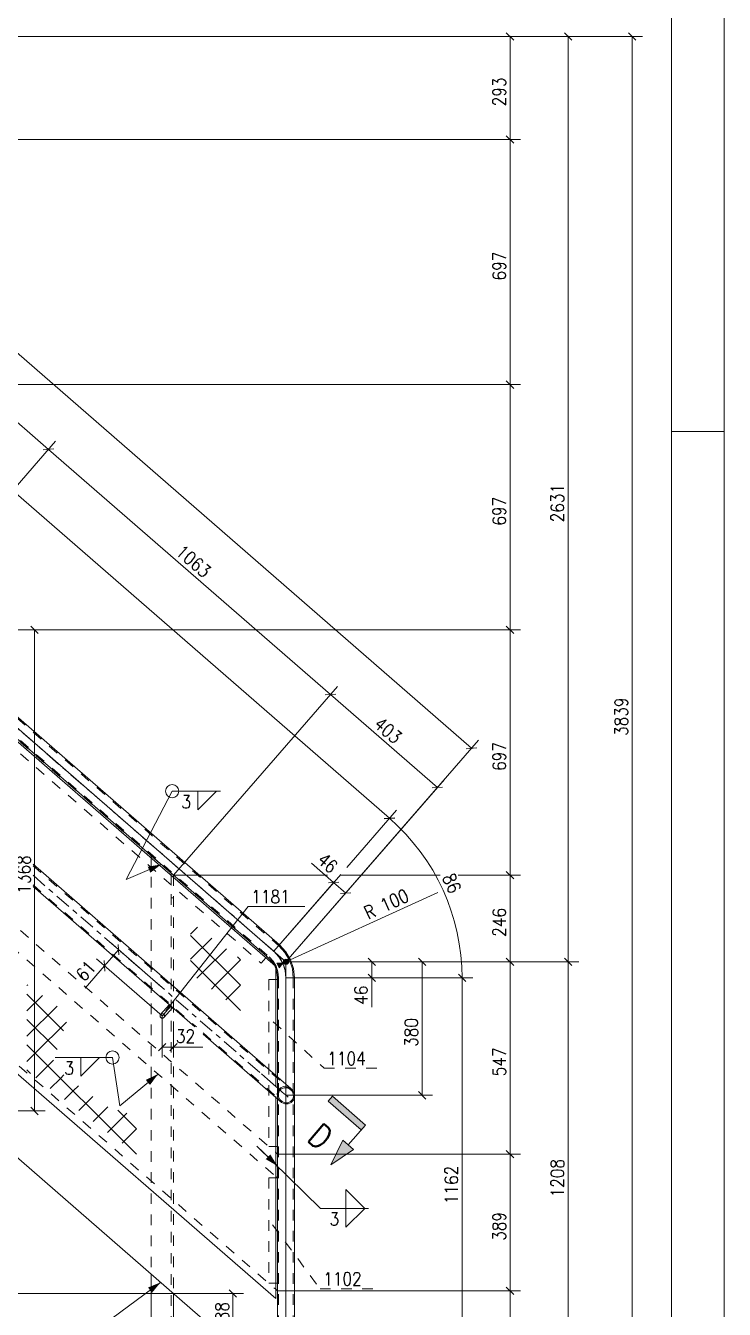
# Model space of a CAD drawing. Header units: millimetres. Extents: x 5 to 846, y 5 to 599.
# Drawn here: x 713.5 to 846, y 135.6 to 378.9 of the extents above; entities that cross this region are included whole.
import ezdxf

# ---------------------------------------------------------------- set-up
doc = ezdxf.new("R2010")
doc.units = ezdxf.units.MM
for name, pattern in [('XKITLINE00', [0]), ('XKITLINE02', [4, 2, -2]), ('XKITLINE03', [6, 3, -1, 1, -1])]:
    doc.linetypes.add(name, pattern=pattern)
for name, color, linetype, lineweight in [('Corte', 7, 'Continuous', 0), ('Cota', 4, 'Continuous', 0), ('Marca da peça', 2, 'Continuous', 0), ('Objeto gráfico', 3, 'Continuous', 0), ('Outro tipo de objeto', 7, 'Continuous', 0), ('Peça', 2, 'Continuous', 0), ('Solda', 1, 'Continuous', 0)]:
    doc.layers.add(name, color=color, linetype=linetype, lineweight=lineweight)
doc.styles.add('ROMANS', font='ROMANS__.TTF')
doc.styles.add('SIMPLEX', font='SIMPLEX_.TTF')

# ---------------------------------------------------------------- blocks, each defined once
blk = doc.blocks.new('*A80')
at = {"layer": 'Peça', "color": 4, "linetype": 'XKITLINE00', "lineweight": 0}
for p, q in [((563.1, 363.99), (563.85, 365.39)), ((563.85, 365.39), (565.02, 366.49)), ((565.02, 366.49), (566.48, 367.15)), ((566.48, 367.15), (568.07, 367.31)), ((568.07, 367.31), (569.63, 366.96)), ((569.63, 366.96), (703.55, 250.51)), ((563.1, 363.99), (563.1, 352.02)), ((563.1, 347.8), (563.09, 309.68)), ((563.09, 309.68), (760.94, 137.64)), ((706.5, 247.94), (760.88, 200.65)), ((760.94, 179.97), (760.94, 200.52)), ((760.94, 175.76), (760.94, 137.64))]:
    blk.add_line(p, q, dxfattribs=at)
at = {"layer": 'Peça', "color": 7, "linetype": 'XKITLINE02', "lineweight": 0}
for p, q in [((563.1, 352.02), (563.1, 347.8)), ((760.88, 200.65), (760.94, 200.6)), ((760.94, 200.6), (760.94, 179.97)), ((760.94, 179.97), (760.94, 175.76))]:
    blk.add_line(p, q, dxfattribs=at)
blk = doc.blocks.new('*A81')
at = {"layer": 'Peça', "color": 7, "linetype": 'XKITLINE02', "lineweight": 0}
for p, q in [((571.17, 365.62), (570.29, 364.61)), ((570.29, 364.61), (703, 249.22)), ((706.5, 246.17), (758.19, 201.23)), ((759.07, 202.23), (758.19, 201.23))]:
    blk.add_line(p, q, dxfattribs=at)
at = {"layer": 'Peça', "color": 4, "linetype": 'XKITLINE00', "lineweight": 0}
for p, q in [((571.39, 365.87), (571.17, 365.62)), ((571.39, 365.87), (704.05, 250.51)), ((706.5, 248.38), (759.28, 202.48)), ((759.28, 202.48), (759.07, 202.23))]:
    blk.add_line(p, q, dxfattribs=at)
blk = doc.blocks.new('*A82')
at = {"layer": 'Peça'}
blk.add_hatch(color=7, dxfattribs=at).paths.add_polyline_path([(762.86, 200.99), (762.84, 200.99), (762.81, 200.99), (762.79, 200.99), (762.76, 201), (762.74, 201.01), (762.72, 201.01), (762.69, 201.02), (762.67, 201.03), (762.65, 201.04), (762.63, 201.06), (762.61, 201.07), (762.59, 201.08), (762.57, 201.1), (762.55, 201.11), (762.53, 201.13), (762.52, 201.15), (762.5, 201.17), (762.48, 201.19), (762.47, 201.21), (762.46, 201.23), (762.44, 201.25), (762.43, 201.27), (762.42, 201.29), (762.41, 201.32), (762.41, 201.34), (762.4, 201.36), (762.4, 201.39), (762.39, 201.41), (762.39, 201.44), (762.39, 201.46), (762.39, 201.48), (762.39, 201.51), (762.39, 201.53), (762.39, 201.56), (762.4, 201.58), (762.4, 201.61), (762.41, 201.63), (762.41, 201.65), (762.42, 201.68), (762.43, 201.7), (762.44, 201.72), (762.46, 201.74), (762.47, 201.76), (762.48, 201.78), (762.5, 201.8), (762.52, 201.82), (762.53, 201.84), (762.55, 201.86), (762.57, 201.87), (762.59, 201.89), (762.61, 201.9), (762.63, 201.91), (762.65, 201.93), (762.67, 201.94), (762.69, 201.95), (762.72, 201.96), (762.74, 201.96), (762.76, 201.97), (762.79, 201.98), (762.81, 201.98), (762.84, 201.98), (762.86, 201.98), (762.89, 201.98), (762.91, 201.98), (762.93, 201.98), (762.96, 201.98), (762.98, 201.98), (763.01, 201.97), (763.03, 201.96), (763.05, 201.96), (763.08, 201.95), (763.1, 201.94), (763.12, 201.93), (763.14, 201.91), (763.16, 201.9), (763.18, 201.89), (763.2, 201.87), (763.22, 201.86), (763.24, 201.84), (763.26, 201.82), (763.27, 201.8), (763.29, 201.78), (763.3, 201.76), (763.31, 201.74), (763.33, 201.72), (763.34, 201.7), (763.35, 201.68), (763.36, 201.65), (763.36, 201.63), (763.37, 201.61), (763.38, 201.58), (763.38, 201.56), (763.38, 201.53), (763.39, 201.51), (763.39, 201.48), (763.39, 201.46), (763.38, 201.44), (763.38, 201.41), (763.38, 201.39), (763.37, 201.36), (763.36, 201.34), (763.36, 201.32), (763.35, 201.29), (763.34, 201.27), (763.33, 201.25), (763.31, 201.23), (763.3, 201.21), (763.29, 201.19), (763.27, 201.17), (763.26, 201.15), (763.24, 201.13), (763.22, 201.11), (763.2, 201.1), (763.18, 201.08), (763.16, 201.07), (763.14, 201.06), (763.12, 201.04), (763.1, 201.03), (763.08, 201.02), (763.05, 201.01), (763.03, 201.01), (763.01, 201), (762.98, 200.99), (762.96, 200.99), (762.93, 200.99), (762.91, 200.99), (762.89, 200.98)], flags=17)
blk.add_hatch(color=7, dxfattribs=at).paths.add_polyline_path([(762.86, 200.99), (762.84, 200.99), (762.81, 200.99), (762.79, 200.99), (762.76, 201), (762.74, 201.01), (762.72, 201.01), (762.69, 201.02), (762.67, 201.03), (762.65, 201.04), (762.63, 201.06), (762.61, 201.07), (762.59, 201.08), (762.57, 201.1), (762.55, 201.11), (762.53, 201.13), (762.52, 201.15), (762.5, 201.17), (762.48, 201.19), (762.47, 201.21), (762.46, 201.23), (762.44, 201.25), (762.43, 201.27), (762.42, 201.29), (762.41, 201.32), (762.41, 201.34), (762.4, 201.36), (762.4, 201.39), (762.39, 201.41), (762.39, 201.44), (762.39, 201.46), (762.39, 201.48), (762.39, 201.51), (762.39, 201.53), (762.39, 201.56), (762.4, 201.58), (762.4, 201.61), (762.41, 201.63), (762.41, 201.65), (762.42, 201.68), (762.43, 201.7), (762.44, 201.72), (762.46, 201.74), (762.47, 201.76), (762.48, 201.78), (762.5, 201.8), (762.52, 201.82), (762.53, 201.84), (762.55, 201.86), (762.57, 201.87), (762.59, 201.89), (762.61, 201.9), (762.63, 201.91), (762.65, 201.93), (762.67, 201.94), (762.69, 201.95), (762.72, 201.96), (762.74, 201.96), (762.76, 201.97), (762.79, 201.98), (762.81, 201.98), (762.84, 201.98), (762.86, 201.98), (762.89, 201.98), (762.91, 201.98), (762.93, 201.98), (762.96, 201.98), (762.98, 201.98), (763.01, 201.97), (763.03, 201.96), (763.05, 201.96), (763.08, 201.95), (763.1, 201.94), (763.12, 201.93), (763.14, 201.91), (763.16, 201.9), (763.18, 201.89), (763.2, 201.87), (763.22, 201.86), (763.24, 201.84), (763.26, 201.82), (763.27, 201.8), (763.29, 201.78), (763.3, 201.76), (763.31, 201.74), (763.33, 201.72), (763.34, 201.7), (763.35, 201.68), (763.36, 201.65), (763.36, 201.63), (763.37, 201.61), (763.38, 201.58), (763.38, 201.56), (763.38, 201.53), (763.39, 201.51), (763.39, 201.48), (763.39, 201.46), (763.38, 201.44), (763.38, 201.41), (763.38, 201.39), (763.37, 201.36), (763.36, 201.34), (763.36, 201.32), (763.35, 201.29), (763.34, 201.27), (763.33, 201.25), (763.31, 201.23), (763.3, 201.21), (763.29, 201.19), (763.27, 201.17), (763.26, 201.15), (763.24, 201.13), (763.22, 201.11), (763.2, 201.1), (763.18, 201.08), (763.16, 201.07), (763.14, 201.06), (763.12, 201.04), (763.1, 201.03), (763.08, 201.02), (763.05, 201.01), (763.03, 201.01), (763.01, 201), (762.98, 200.99), (762.96, 200.99), (762.93, 200.99), (762.91, 200.99), (762.89, 200.98)], flags=17)
at = {"layer": 'Peça', "color": 7, "linetype": 'XKITLINE00', "lineweight": 0}
for p, q in [((762.89, 201.48), (561.15, 376.91)), ((762.89, 120.96), (762.89, 201.48))]:
    blk.add_line(p, q, dxfattribs=at)
at = {"layer": 'Peça', "color": 7, "linetype": 'XKITLINE02', "lineweight": 0}
for p, q in [((573.11, 368.36), (761.51, 204.53)), ((706.5, 248.67), (759.68, 202.43)), ((706.5, 248.38), (759.28, 202.48)), ((762.68, 203.27), (761.51, 204.53)), ((760.44, 201.6), (759.68, 202.43)), ((763.55, 201.79), (762.68, 203.27)), ((761.02, 200.63), (760.44, 201.6)), ((760.62, 200.88), (760.82, 200.54)), ((760.82, 200.54), (760.94, 200.18)), ((761.37, 199.57), (761.02, 200.63)), ((761.49, 198.45), (761.37, 199.57)), ((764.1, 200.16), (763.55, 201.79)), ((764.28, 198.45), (764.1, 200.16)), ((761.28, 198.11), (761.28, 166.47)), ((761.49, 198.45), (761.49, 120.96)), ((764.28, 198.45), (764.28, 120.96)), ((764.5, 176.5), (764.5, 175.75)), ((761.28, 165.02), (761.28, 140.56)), ((761.28, 121.45), (761.28, 139.11))]:
    blk.add_line(p, q, dxfattribs=at)
at = {"layer": 'Peça', "color": 4, "linetype": 'XKITLINE00', "lineweight": 0}
for p, q in [((573.25, 368.52), (761.65, 204.69)), ((762.85, 203.4), (761.65, 204.69)), ((759.28, 202.48), (759.54, 202.26)), ((760.27, 201.47), (759.54, 202.26)), ((763.75, 201.88), (762.85, 203.4)), ((760.27, 201.47), (760.62, 200.88)), ((760.94, 200.18), (761.16, 199.52)), ((764.31, 200.2), (763.75, 201.88)), ((764.5, 198.45), (764.31, 200.2)), ((761.28, 198.45), (761.16, 199.52)), ((761.28, 198.45), (761.28, 198.11)), ((764.5, 198.45), (764.5, 176.5)), ((764.5, 175.75), (764.5, 120.96)), ((761.28, 166.47), (761.28, 165.02)), ((761.28, 140.56), (761.28, 139.11))]:
    blk.add_line(p, q, dxfattribs=at)
at = {"layer": 'Peça', "color": 7, "linetype": 'XKITLINE03', "lineweight": 0}
for p, q in [((760.59, 203.48), (572.19, 367.31)), ((761.56, 202.44), (760.59, 203.48)), ((762.29, 201.21), (761.56, 202.44)), ((762.73, 199.86), (762.29, 201.21)), ((762.89, 198.45), (762.73, 199.86)), ((762.89, 120.96), (762.89, 198.45))]:
    blk.add_line(p, q, dxfattribs=at)
at = {"layer": 'Peça', "color": 7, "linetype": 'XKITLINE00', "lineweight": 0}
blk.add_circle((762.89, 201.48), 0.5, dxfattribs=at)
blk.add_circle((762.89, 201.48), 0.5, dxfattribs=at)
blk = doc.blocks.new('*A83')
at = {"layer": 'Peça', "color": 4, "linetype": 'XKITLINE00', "lineweight": 0}
for p, q in [((562.76, 294.06), (562.76, 311.73)), ((562.76, 311.73), (563.09, 311.44)), ((761.28, 121.45), (562.76, 294.06)), ((761.28, 139.11), (760.94, 139.4)), ((761.28, 121.45), (761.28, 139.11))]:
    blk.add_line(p, q, dxfattribs=at)
at = {"layer": 'Peça', "color": 7, "linetype": 'XKITLINE02', "lineweight": 0}
for p, q in [((563.09, 311.44), (655.33, 231.24)), ((657.97, 228.94), (760.94, 139.4))]:
    blk.add_line(p, q, dxfattribs=at)
blk = doc.blocks.new('*A84')
at = {"layer": 'Peça', "color": 4, "linetype": 'XKITLINE00', "lineweight": 0}
for p, q in [((562.76, 337.64), (563.1, 337.35)), ((562.76, 337.64), (562.76, 333.13)), ((562.76, 333.13), (563.1, 332.84)), ((760.94, 165.31), (761.28, 165.02)), ((761.28, 165.02), (761.28, 160.51)), ((760.94, 160.8), (761.28, 160.51))]:
    blk.add_line(p, q, dxfattribs=at)
at = {"layer": 'Peça', "color": 7, "linetype": 'XKITLINE02', "lineweight": 0}
for p, q in [((563.1, 337.35), (584.64, 318.61)), ((563.1, 332.84), (581.12, 317.17)), ((586.76, 316.77), (634.59, 275.18)), ((583.48, 315.11), (703, 211.19)), ((636.24, 273.75), (703, 215.69)), ((706.5, 212.65), (760.94, 165.31)), ((704.7, 209.71), (760.94, 160.8))]:
    blk.add_line(p, q, dxfattribs=at)
blk = doc.blocks.new('*A88')
at = {"layer": 'Peça', "color": 7, "linetype": 'XKITLINE02', "lineweight": 0}
for p, q in [((560.02, 352.91), (559.7, 352.52)), ((560.02, 352.91), (560.57, 353.21)), ((560.65, 353), (560.16, 352.74)), ((560.57, 353.21), (561.21, 353.27)), ((561.2, 353.05), (560.65, 353)), ((561.74, 352.88), (561.2, 353.05)), ((561.21, 353.27), (561.84, 353.07)), ((562.19, 352.52), (561.74, 352.88)), ((561.84, 353.07), (562.36, 352.66)), ((559.82, 352.32), (559.68, 351.79)), ((559.68, 351.79), (559.76, 351.23)), ((559.7, 350.91), (559.88, 350.6)), ((559.76, 351.23), (560.04, 350.74)), ((560.16, 352.74), (559.82, 352.32)), ((559.88, 350.6), (559.99, 350.5)), ((560.39, 350.19), (559.88, 350.6)), ((560.04, 350.74), (693.43, 234.74)), ((560.04, 350.74), (560.49, 350.38)), ((561.61, 350.24), (562.11, 350.48)), ((562.11, 350.48), (562.44, 350.91)), ((562.19, 352.52), (663.43, 264.49)), ((562.47, 352.03), (562.19, 352.52)), ((562.66, 350.79), (562.28, 350.29)), ((562.36, 352.66), (562.43, 352.6)), ((562.36, 352.66), (562.68, 352.09)), ((562.44, 350.91), (562.56, 351.46)), ((562.52, 351.7), (562.47, 352.03)), ((562.55, 351.52), (562.52, 351.7)), ((562.56, 351.46), (562.55, 351.52)), ((562.8, 351.42), (562.66, 350.79)), ((562.68, 352.09), (562.71, 351.92)), ((562.71, 351.92), (562.8, 351.42)), ((561.02, 349.99), (560.39, 350.19)), ((560.49, 350.38), (561.03, 350.21)), ((561.7, 350.01), (561.02, 349.99)), ((561.03, 350.21), (561.24, 350.23)), ((561.24, 350.23), (561.61, 350.24)), ((562.28, 350.29), (561.7, 350.01)), ((666.07, 262.19), (703.97, 229.23)), ((693.7, 234.51), (703, 226.42)), ((706.5, 227.03), (711.43, 222.75)), ((706.26, 223.59), (711.43, 219.1)), ((714.93, 219.7), (763.62, 177.36)), ((714.93, 216.05), (745.9, 189.12)), ((747.16, 188.02), (762.16, 174.98)), ((761.84, 177.59), (762.45, 177.81)), ((762.45, 177.81), (762.96, 177.79)), ((762.96, 177.79), (763.13, 177.79)), ((763.13, 177.79), (763.74, 177.54)), ((763.4, 177.83), (763.74, 177.54)), ((761.21, 176.52), (761.41, 177.13)), ((761.28, 175.85), (761.21, 176.52)), ((761.56, 175.25), (761.28, 175.85)), ((761.41, 177.13), (761.84, 177.59)), ((761.62, 176.99), (761.45, 176.46)), ((761.45, 176.46), (761.49, 176.1)), ((761.49, 176.1), (761.5, 175.89)), ((761.5, 175.89), (761.74, 175.38)), ((762.04, 174.8), (761.56, 175.25)), ((761.99, 177.39), (761.62, 176.99)), ((761.74, 175.38), (762.16, 174.98)), ((762.52, 177.58), (761.99, 177.39)), ((762.77, 177.57), (762.52, 177.58)), ((763.1, 177.57), (762.77, 177.57)), ((763.62, 177.36), (763.1, 177.57)), ((764.04, 176.96), (763.62, 177.36)), ((763.74, 177.54), (764.22, 177.09)), ((763.75, 174.99), (764.12, 175.38)), ((764.32, 175.26), (763.88, 174.8)), ((764.28, 176.45), (764.04, 176.96)), ((764.12, 175.38), (764.31, 175.9)), ((764.22, 177.09), (764.34, 176.83)), ((764.31, 175.9), (764.28, 176.45)), ((764.34, 175.32), (764.32, 175.26)), ((761.89, 174.94), (761.9, 174.92)), ((761.9, 174.92), (762.04, 174.8)), ((762.65, 174.55), (762.04, 174.8)), ((762.16, 174.98), (762.69, 174.77)), ((763.3, 174.56), (762.65, 174.55)), ((762.69, 174.77), (763.24, 174.77)), ((763.24, 174.77), (763.75, 174.99)), ((763.88, 174.8), (763.3, 174.56))]:
    blk.add_line(p, q, dxfattribs=at)
at = {"layer": 'Peça', "color": 4, "linetype": 'XKITLINE00', "lineweight": 0}
for p, q in [((559.46, 351.81), (559.62, 352.42)), ((559.55, 351.17), (559.46, 351.81)), ((559.55, 351.17), (559.7, 350.91)), ((559.7, 352.52), (559.62, 352.42)), ((559.99, 350.5), (693.11, 234.74)), ((562.43, 352.6), (562.44, 352.59)), ((562.44, 352.59), (663.57, 264.65)), ((666.21, 262.35), (704.3, 229.23)), ((693.7, 234.23), (703, 226.14)), ((706.5, 227.31), (711.43, 223.03)), ((705.93, 223.59), (711.43, 218.81)), ((714.93, 219.99), (763.4, 177.83)), ((714.93, 215.77), (745.58, 189.12)), ((747.16, 187.74), (761.89, 174.94)), ((764.34, 176.83), (764.5, 176.5)), ((764.53, 175.85), (764.34, 175.32)), ((764.5, 176.5), (764.53, 175.85))]:
    blk.add_line(p, q, dxfattribs=at)
at = {"layer": 'Peça', "color": 7, "linetype": 'XKITLINE03', "lineweight": 0}
for p, q in [((560.73, 351.97), (560.73, 351.97)), ((560.73, 351.97), (560.85, 351.86)), ((560.85, 351.86), (561.23, 351.53)), ((561.23, 351.53), (561.83, 351.01)), ((561.83, 351.01), (562.62, 350.32)), ((562.62, 350.32), (563.58, 349.49)), ((563.58, 349.49), (564.64, 348.56)), ((564.64, 348.56), (565.76, 347.59)), ((565.76, 347.59), (703, 228.25)), ((706.5, 225.21), (711.43, 220.92)), ((714.93, 217.88), (758.25, 180.21)), ((758.25, 180.21), (759.37, 179.23)), ((759.37, 179.23), (760.43, 178.31)), ((760.43, 178.31), (761.38, 177.48)), ((761.38, 177.48), (762.18, 176.79)), ((762.18, 176.79), (762.78, 176.27)), ((762.78, 176.27), (763.15, 175.94)), ((763.15, 175.94), (763.28, 175.83)), ((763.28, 175.83), (763.28, 175.83))]:
    blk.add_line(p, q, dxfattribs=at)
blk = doc.blocks.new('*A89')
at = {"layer": 'Peça', "color": 4, "linetype": 'XKITLINE00', "lineweight": 0}
for p, q in [((740.72, 193.33), (739.12, 191.49)), ((741.36, 192.78), (739.75, 190.94)), ((741.36, 192.78), (740.72, 193.33)), ((739.01, 191.18), (739.12, 191.49)), ((739.16, 190.89), (739.01, 191.18)), ((739.46, 190.79), (739.16, 190.89)), ((739.75, 190.94), (739.46, 190.79))]:
    blk.add_line(p, q, dxfattribs=at)
at = {"layer": 'Peça', "color": 7, "linetype": 'XKITLINE03', "lineweight": 0}
for p, q in [((740.11, 191.99), (740.53, 192.47)), ((740.53, 192.47), (741.04, 193.06)), ((739.44, 191.21), (739.52, 191.31)), ((739.44, 191.21), (739.44, 191.21)), ((739.52, 191.31), (739.76, 191.58)), ((739.76, 191.58), (740.11, 191.99))]:
    blk.add_line(p, q, dxfattribs=at)
at = {"layer": 'Peça', "color": 7, "linetype": 'XKITLINE02', "lineweight": 0}
for start, end in [(48.9909, 228.9909), (228.9909, 48.9909)]:
    blk.add_arc((739.44, 191.21), 0.423, start, end, dxfattribs=at)
blk = doc.blocks.new('*A92')
at = {"layer": 'Peça', "color": 7, "linetype": 'XKITLINE02', "lineweight": 0}
for p, q in [((737.32, 221.58), (741.55, 217.9)), ((737.32, 221.58), (737.32, 142.28)), ((741.13, 218.27), (741.13, 126.71)), ((741.55, 217.9), (741.55, 189.12)), ((741.13, 213.6), (741.55, 213.6)), ((741.55, 185.62), (741.55, 138.6))]:
    blk.add_line(p, q, dxfattribs=at)
at = {"layer": 'Peça', "color": 4, "linetype": 'XKITLINE00', "lineweight": 0}
for p, q in [((737.32, 142.28), (737.32, 126.71)), ((741.55, 126.71), (741.55, 138.6)), ((737.32, 126.71), (741.55, 126.71))]:
    blk.add_line(p, q, dxfattribs=at)
blk = doc.blocks.new('*A93')
at = {"layer": 'Peça', "color": 7, "linetype": 'XKITLINE02', "lineweight": 0}
for p, q in [((759.61, 160.51), (759.61, 140.56)), ((760.94, 160.51), (759.61, 160.51)), ((760.94, 140.56), (759.61, 140.56))]:
    blk.add_line(p, q, dxfattribs=at)
at = {"layer": 'Peça', "color": 4, "linetype": 'XKITLINE00', "lineweight": 0}
for p, q in [((761.28, 160.51), (760.94, 160.51)), ((761.28, 140.56), (761.28, 160.51)), ((760.94, 140.56), (761.28, 140.56))]:
    blk.add_line(p, q, dxfattribs=at)
blk = doc.blocks.new('*A96')
at = {"layer": 'Peça', "color": 7, "linetype": 'XKITLINE02', "lineweight": 0}
for p, q in [((759.61, 198.11), (759.61, 166.47)), ((760.94, 198.11), (759.61, 198.11)), ((761.28, 179.68), (761.28, 175.47)), ((760.94, 166.47), (759.61, 166.47))]:
    blk.add_line(p, q, dxfattribs=at)
at = {"layer": 'Peça', "color": 4, "linetype": 'XKITLINE00', "lineweight": 0}
for p, q in [((761.28, 198.11), (760.94, 198.11)), ((761.28, 198.11), (761.28, 179.68)), ((761.28, 166.47), (761.28, 175.47)), ((760.94, 166.47), (761.28, 166.47))]:
    blk.add_line(p, q, dxfattribs=at)
blk = doc.blocks.new('*A134')
at = {"layer": 'Objeto gráfico', "color": 2, "linetype": 'XKITLINE00', "lineweight": 0}
for p, q in [((713.78, 196.96), (713.92, 197.1)), ((715.74, 193.37), (713.78, 195.34)), ((713.78, 192.17), (716.71, 195.1)), ((713.78, 187.38), (719.49, 193.09)), ((720.69, 188.42), (715.74, 193.37)), ((719.48, 184.85), (713.78, 190.55)), ((715.36, 184.17), (721.25, 190.06)), ((734.52, 165.02), (713.78, 185.76)), ((713.78, 182.59), (715.36, 184.17)), ((717.76, 181.78), (718.79, 182.81)), ((714.47, 180.28), (713.78, 180.97)), ((715.48, 179.5), (717.76, 181.78)), ((718.2, 177.43), (720.15, 179.38)), ((720.15, 179.38), (720.8, 180.04)), ((722.55, 176.99), (723.54, 177.98)), ((720.92, 175.36), (722.55, 176.99)), ((724.94, 174.59), (726.27, 175.93)), ((723.64, 173.29), (724.94, 174.59)), ((727.34, 172.2), (729.1, 173.96)), ((729.73, 169.8), (732.71, 172.78)), ((734.52, 169.8), (730.98, 173.34)), ((726.36, 171.22), (727.34, 172.2)), ((729.08, 169.15), (729.73, 169.8)), ((732.13, 167.41), (734.52, 169.8)), ((731.8, 167.08), (732.13, 167.41))]:
    blk.add_line(p, q, dxfattribs=at)
blk = doc.blocks.new('*A135')
at = {"layer": 'Objeto gráfico', "color": 2, "linetype": 'XKITLINE00', "lineweight": 0}
for p, q in [((744.8, 206.74), (746.09, 208.03)), ((754.25, 197.04), (744.8, 206.49)), ((744.8, 201.95), (748.84, 205.99)), ((747.07, 199.43), (751.59, 203.95)), ((754.25, 201.83), (753.67, 202.41)), ((754.25, 192.25), (744.8, 201.7)), ((749.46, 197.04), (754.25, 201.83)), ((746, 198.36), (747.07, 199.43)), ((748.75, 196.32), (749.46, 197.04)), ((751.86, 194.64), (754.25, 197.04)), ((751.5, 194.29), (751.86, 194.64))]:
    blk.add_line(p, q, dxfattribs=at)
blk = doc.blocks.new('*A383')
at = {"layer": 'Cota', "color": 7, "linetype": 'XKITLINE00', "lineweight": 0}
for p, q in [((827.82, 377.61), (829.23, 376.2)), ((561.15, 376.91), (830.52, 376.91)), ((828.52, 120.96), (828.52, 376.91))]:
    blk.add_line(p, q, dxfattribs=at)
at = {"layer": 'Cota', "color": 3}
blk.add_point((828.52, 376.91), dxfattribs=at)
at = {"layer": 'Cota', "color": 3, "style": 'SIMPLEX', "width": 0.85}
blk.add_text('3839', height=2.5, rotation=90.0002, dxfattribs=at).set_placement((827.72, 244.29))
blk = doc.blocks.new('*A384')
at = {"layer": 'Cota', "color": 7, "linetype": 'XKITLINE00', "lineweight": 0}
for p, q in [((804.67, 377.61), (806.08, 376.2)), ((561.15, 376.91), (807.38, 376.91)), ((805.38, 357.38), (805.38, 376.91)), ((804.67, 358.09), (806.08, 356.67)), ((581.15, 357.38), (807.38, 357.38))]:
    blk.add_line(p, q, dxfattribs=at)
at = {"layer": 'Cota', "color": 3}
for p in [(805.38, 376.91), (805.38, 357.38)]:
    blk.add_point(p, dxfattribs=at)
at = {"layer": 'Cota', "color": 3, "style": 'SIMPLEX', "width": 0.85}
blk.add_text('293', height=2.5, rotation=90.0002, dxfattribs=at).set_placement((804.58, 363.66))
blk = doc.blocks.new('*A385')
at = {"layer": 'Cota', "color": 7, "linetype": 'XKITLINE00', "lineweight": 0}
for p, q in [((804.67, 358.09), (806.08, 356.67)), ((581.15, 357.38), (807.38, 357.38)), ((805.38, 310.89), (805.38, 357.38)), ((804.67, 311.59), (806.08, 310.18)), ((634.62, 310.89), (688.45, 310.89)), ((693.79, 310.89), (807.38, 310.89))]:
    blk.add_line(p, q, dxfattribs=at)
at = {"layer": 'Cota', "color": 3}
for p in [(805.38, 357.38), (805.38, 310.89)]:
    blk.add_point(p, dxfattribs=at)
at = {"layer": 'Cota', "color": 3, "style": 'SIMPLEX', "width": 0.85}
blk.add_text('697', height=2.5, rotation=90.0002, dxfattribs=at).set_placement((804.58, 330.65))
blk = doc.blocks.new('*A386')
at = {"layer": 'Cota', "color": 7, "linetype": 'XKITLINE00', "lineweight": 0}
for p, q in [((804.67, 311.59), (806.08, 310.18)), ((634.62, 310.89), (688.45, 310.89)), ((693.79, 310.89), (807.38, 310.89)), ((805.38, 264.4), (805.38, 310.89)), ((688.09, 264.4), (807.38, 264.4)), ((804.67, 265.1), (806.08, 263.69))]:
    blk.add_line(p, q, dxfattribs=at)
at = {"layer": 'Cota', "color": 3}
for p in [(805.38, 310.89), (805.38, 264.4)]:
    blk.add_point(p, dxfattribs=at)
at = {"layer": 'Cota', "color": 3, "style": 'SIMPLEX', "width": 0.85}
blk.add_text('697', height=2.5, rotation=90.0002, dxfattribs=at).set_placement((804.58, 284.16))
blk = doc.blocks.new('*A387')
at = {"layer": 'Cota', "color": 7, "linetype": 'XKITLINE00', "lineweight": 0}
for p, q in [((688.09, 264.4), (807.38, 264.4)), ((804.67, 265.1), (806.08, 263.69)), ((805.38, 217.9), (805.38, 264.4)), ((741.55, 217.9), (770.78, 217.9)), ((773.17, 217.9), (792.11, 217.9)), ((795.55, 217.9), (807.38, 217.9)), ((804.67, 218.61), (806.08, 217.19))]:
    blk.add_line(p, q, dxfattribs=at)
at = {"layer": 'Cota', "color": 3}
for p in [(805.38, 264.4), (805.38, 217.9)]:
    blk.add_point(p, dxfattribs=at)
at = {"layer": 'Cota', "color": 3, "style": 'SIMPLEX', "width": 0.85}
blk.add_text('697', height=2.5, rotation=90.0002, dxfattribs=at).set_placement((804.58, 237.67))
blk = doc.blocks.new('*A388')
at = {"layer": 'Cota', "color": 7, "linetype": 'XKITLINE00', "lineweight": 0}
for p, q in [((741.55, 217.9), (770.78, 217.9)), ((773.17, 217.9), (792.11, 217.9)), ((795.55, 217.9), (807.38, 217.9)), ((804.67, 218.61), (806.08, 217.19)), ((805.38, 201.48), (805.38, 217.9)), ((804.67, 202.19), (806.08, 200.78)), ((762.89, 201.48), (807.38, 201.48))]:
    blk.add_line(p, q, dxfattribs=at)
at = {"layer": 'Cota', "color": 3}
for p in [(805.38, 217.9), (805.38, 201.48)]:
    blk.add_point(p, dxfattribs=at)
at = {"layer": 'Cota', "color": 3, "style": 'SIMPLEX', "width": 0.85}
blk.add_text('246', height=2.5, rotation=90.0002, dxfattribs=at).set_placement((804.58, 206.21))
blk = doc.blocks.new('*A389')
at = {"layer": 'Cota', "color": 7, "linetype": 'XKITLINE00', "lineweight": 0}
for p, q in [((761.28, 139.11), (807.38, 139.11)), ((804.67, 139.82), (806.08, 138.41)), ((805.38, 120.96), (805.38, 139.11)), ((764.17, 120.96), (807.38, 120.96)), ((804.67, 121.67), (806.08, 120.25))]:
    blk.add_line(p, q, dxfattribs=at)
at = {"layer": 'Cota', "color": 3}
for p in [(805.38, 139.11), (805.38, 120.96)]:
    blk.add_point(p, dxfattribs=at)
at = {"layer": 'Cota', "color": 3, "style": 'SIMPLEX', "width": 0.85}
blk.add_text('272', height=2.5, rotation=90.0002, dxfattribs=at).set_placement((804.58, 126.56))
blk = doc.blocks.new('*A390')
at = {"layer": 'Cota', "color": 7, "linetype": 'XKITLINE00', "lineweight": 0}
for p, q in [((815.7, 202.19), (817.11, 200.78)), ((762.89, 201.48), (818.4, 201.48)), ((816.4, 120.96), (816.4, 201.48)), ((762.89, 120.96), (818.4, 120.96)), ((815.7, 121.67), (817.11, 120.25))]:
    blk.add_line(p, q, dxfattribs=at)
at = {"layer": 'Cota', "color": 3}
for p in [(816.4, 201.48), (816.4, 120.96)]:
    blk.add_point(p, dxfattribs=at)
at = {"layer": 'Cota', "color": 3, "style": 'SIMPLEX', "width": 0.85}
blk.add_text('1208', height=2.5, rotation=90.0002, dxfattribs=at).set_placement((815.6, 156.81))
blk = doc.blocks.new('*A391')
at = {"layer": 'Cota', "color": 7, "linetype": 'XKITLINE00', "lineweight": 0}
for p, q in [((815.7, 377.61), (817.11, 376.2)), ((561.15, 376.91), (818.41, 376.91)), ((816.4, 201.48), (816.41, 376.91)), ((815.7, 202.19), (817.11, 200.78)), ((762.89, 201.48), (818.4, 201.48))]:
    blk.add_line(p, q, dxfattribs=at)
at = {"layer": 'Cota', "color": 3}
for p in [(816.41, 376.91), (816.4, 201.48)]:
    blk.add_point(p, dxfattribs=at)
at = {"layer": 'Cota', "color": 3, "style": 'SIMPLEX', "width": 0.85}
blk.add_text('2631', height=2.5, rotation=90.0002, dxfattribs=at).set_placement((815.6, 284.79))
blk = doc.blocks.new('*A392')
at = {"layer": 'Cota', "color": 7, "linetype": 'XKITLINE00', "lineweight": 0}
for p, q in [((561.15, 376.91), (597.68, 418.92)), ((597.34, 417.44), (595.34, 417.3)), ((596.34, 417.37), (798.07, 241.95)), ((762.89, 201.48), (799.42, 243.5)), ((799.07, 242.02), (797.08, 241.88))]:
    blk.add_line(p, q, dxfattribs=at)
at = {"layer": 'Cota', "color": 3}
for p in [(596.34, 417.37), (798.07, 241.95)]:
    blk.add_point(p, dxfattribs=at)
at = {"layer": 'Cota', "color": 3, "style": 'SIMPLEX', "width": 0.85}
blk.add_text('4010', height=2.5, rotation=-41.0066, dxfattribs=at).set_placement((694.4, 333.16))
blk = doc.blocks.new('*A393')
at = {"layer": 'Cota', "color": 7, "linetype": 'XKITLINE00', "lineweight": 0}
for p, q in [((561.15, 293.04), (503.07, 293.04)), ((504.41, 293.75), (505.83, 292.33)), ((505.12, 120.96), (505.12, 293.04)), ((762.89, 120.96), (503.07, 120.96)), ((504.41, 121.67), (505.83, 120.25))]:
    blk.add_line(p, q, dxfattribs=at)
at = {"layer": 'Cota', "color": 3}
for p in [(505.12, 293.04), (505.12, 120.96)]:
    blk.add_point(p, dxfattribs=at)
at = {"layer": 'Cota', "color": 3, "style": 'SIMPLEX', "width": 0.85}
blk.add_text('2581', height=2.5, rotation=90.0002, dxfattribs=at).set_placement((504.32, 202.59))
blk = doc.blocks.new('*A394')
at = {"layer": 'Cota', "color": 7, "linetype": 'XKITLINE00', "lineweight": 0}
for p, q in [((514.52, 139.3), (515.93, 137.89)), ((741.55, 138.6), (513.18, 138.6)), ((515.23, 120.96), (515.23, 138.6)), ((761.28, 120.96), (513.18, 120.96)), ((514.52, 121.67), (515.93, 120.25))]:
    blk.add_line(p, q, dxfattribs=at)
at = {"layer": 'Cota', "color": 3}
for p in [(515.23, 138.6), (515.23, 120.96)]:
    blk.add_point(p, dxfattribs=at)
at = {"layer": 'Cota', "color": 3, "style": 'SIMPLEX', "width": 0.85}
blk.add_text('265', height=2.5, rotation=90.0002, dxfattribs=at).set_placement((514.43, 126.3))
blk = doc.blocks.new('*A395')
at = {"layer": 'Cota', "color": 7, "linetype": 'XKITLINE00', "lineweight": 0}
for p, q in [((741.55, 217.9), (772.66, 253.68)), ((772.32, 252.2), (770.32, 252.06)), ((771.32, 252.13), (791.59, 234.5)), ((762.89, 201.48), (792.94, 236.05)), ((792.59, 234.57), (790.6, 234.43))]:
    blk.add_line(p, q, dxfattribs=at)
at = {"layer": 'Cota', "color": 3}
for p in [(771.32, 252.13), (791.59, 234.5)]:
    blk.add_point(p, dxfattribs=at)
at = {"layer": 'Cota', "color": 3, "style": 'SIMPLEX', "width": 0.85}
blk.add_text('403', height=2.5, rotation=-41.0066, dxfattribs=at).set_placement((779.35, 246.2))
blk = doc.blocks.new('*A396')
at = {"layer": 'Cota', "color": 7, "linetype": 'XKITLINE00', "lineweight": 0}
for p, q in [((688.09, 264.4), (719.2, 300.17)), ((718.85, 298.7), (716.85, 298.56)), ((717.85, 298.63), (771.32, 252.13)), ((741.55, 217.9), (772.66, 253.68)), ((772.32, 252.2), (770.32, 252.06))]:
    blk.add_line(p, q, dxfattribs=at)
at = {"layer": 'Cota', "color": 3}
for p in [(717.85, 298.63), (771.32, 252.13)]:
    blk.add_point(p, dxfattribs=at)
at = {"layer": 'Cota', "color": 3, "style": 'SIMPLEX', "width": 0.85}
blk.add_text('1063', height=2.5, rotation=-41.0066, dxfattribs=at).set_placement((741.78, 278.88))
blk = doc.blocks.new('*A397')
at = {"layer": 'Cota', "color": 7, "linetype": 'XKITLINE00', "lineweight": 0}
for p, q in [((762.89, 198.45), (775.36, 198.45)), ((778.86, 198.45), (798.3, 198.45)), ((795.59, 199.15), (797, 197.74)), ((796.3, 120.96), (796.3, 198.45)), ((764.5, 120.96), (798.3, 120.96)), ((795.59, 121.67), (797, 120.25))]:
    blk.add_line(p, q, dxfattribs=at)
at = {"layer": 'Cota', "color": 3}
for p in [(796.3, 198.45), (796.3, 120.96)]:
    blk.add_point(p, dxfattribs=at)
at = {"layer": 'Cota', "color": 3, "style": 'SIMPLEX', "width": 0.85}
blk.add_text('1162', height=2.5, rotation=90.0002, dxfattribs=at).set_placement((795.5, 155.53))
blk = doc.blocks.new('*A398')
at = {"layer": 'Cota', "color": 7, "linetype": 'XKITLINE00', "lineweight": 0}
for p, q in [((572.19, 367.31), (595.47, 394.07)), ((595.12, 392.59), (593.12, 392.45)), ((594.12, 392.52), (782.52, 228.69)), ((774.42, 219.38), (783.87, 230.24)), ((783.52, 228.76), (781.52, 228.62)), ((760.59, 203.48), (772.12, 216.73))]:
    blk.add_line(p, q, dxfattribs=at)
at = {"layer": 'Cota', "color": 3}
for p in [(594.12, 392.52), (782.52, 228.69)]:
    blk.add_point(p, dxfattribs=at)
at = {"layer": 'Cota', "color": 3, "style": 'SIMPLEX', "width": 0.85}
blk.add_text('3745', height=2.5, rotation=-41.0066, dxfattribs=at).set_placement((685.34, 314.26))
blk = doc.blocks.new('*A399')
at = {"layer": 'Cota', "color": 7, "linetype": 'XKITLINE00', "lineweight": 0}
for p, q in [((561.51, 293.04), (561.51, 264.03)), ((561.51, 260.57), (561.51, 100.99)), ((762.89, 120.96), (762.89, 93.2)), ((565.23, 95.2), (762.89, 95.2)), ((763.59, 95.91), (762.18, 94.49)), ((560.91, 94.59), (560.81, 94.49)), ((561.51, 94.59), (561.51, 93.2))]:
    blk.add_line(p, q, dxfattribs=at)
at = {"layer": 'Cota', "color": 3}
for p in [(561.51, 95.2), (762.89, 95.2)]:
    blk.add_point(p, dxfattribs=at)
at = {"layer": 'Cota', "color": 3, "style": 'SIMPLEX', "width": 0.85}
blk.add_text('3021', height=2.5, dxfattribs=at).set_placement((657.79, 96))
blk = doc.blocks.new('*A401')
at = {"layer": 'Cota', "color": 7, "linetype": 'XKITLINE00', "lineweight": 0}
for p, q in [((688.09, 173.2), (688.08, 102.63)), ((741.55, 126.71), (741.55, 102.63)), ((688.79, 105.34), (687.38, 103.93)), ((742.26, 105.34), (740.84, 103.93)), ((688.08, 104.63), (741.55, 104.63))]:
    blk.add_line(p, q, dxfattribs=at)
at = {"layer": 'Cota', "color": 3}
for p in [(688.08, 104.63), (741.55, 104.63)]:
    blk.add_point(p, dxfattribs=at)
at = {"layer": 'Cota', "color": 3, "style": 'SIMPLEX', "width": 0.85}
blk.add_text('802', height=2.5, dxfattribs=at).set_placement((711.34, 105.43))
blk = doc.blocks.new('*A405')
at = {"layer": 'Corte'}
for points in [[(551.7, 365.65), (552.52, 366.6), (558.81, 361.13)], [(557.99, 360.19), (551.7, 365.65), (558.81, 361.13)], [(545.96, 359.05), (548.23, 363.7), (550.25, 361.95)], [(770.87, 175.07), (771.69, 176.01), (777.98, 170.54)], [(777.16, 169.6), (770.87, 175.07), (777.98, 170.54)], [(771.42, 162.99), (773.69, 167.65), (775.71, 165.89)]]:
    blk.add_hatch(color=6, dxfattribs=at).paths.add_polyline_path(points, flags=17)
at = {"layer": 'Corte', "color": 6, "linetype": 'XKITLINE00', "lineweight": 0}
for p, q in [((552.52, 366.6), (549.24, 362.82)), ((557.99, 360.19), (551.7, 365.65)), ((552.52, 366.6), (558.81, 361.13)), ((545.96, 359.05), (548.23, 363.7)), ((548.23, 363.7), (550.25, 361.95)), ((545.96, 359.05), (550.25, 361.95)), ((558.81, 361.13), (557.99, 360.19)), ((771.69, 176.01), (770.87, 175.07)), ((777.98, 170.54), (771.69, 176.01)), ((770.87, 175.07), (777.16, 169.6)), ((777.98, 170.54), (774.7, 166.77)), ((771.42, 162.99), (773.69, 167.65)), ((771.42, 162.99), (775.71, 165.89)), ((775.71, 165.89), (773.69, 167.65))]:
    blk.add_line(p, q, dxfattribs=at)
at = {"layer": 'Corte', "color": 4, "style": 'ROMANS', "width": 0.85}
for p in [(547.98, 357.95), (766.65, 167.8)]:
    blk.add_text('D', height=4.5, rotation=-41.0123, dxfattribs=at).set_placement(p)
blk = doc.blocks.new('*A406')
at = {"layer": 'Solda'}
blk.add_hatch(color=7, dxfattribs=at).paths.add_polyline_path([(738.64, 180.2), (737.11, 178.12), (736.31, 179.09)], flags=17)
at = {"layer": 'Solda', "color": 7, "linetype": 'XKITLINE00', "lineweight": 0}
for p, q in [((719.13, 183.34), (730.01, 183.34)), ((731.4, 174.19), (730.01, 183.34)), ((738.64, 180.2), (731.4, 174.19))]:
    blk.add_line(p, q, dxfattribs=at)
at = {"layer": 'Solda', "color": 3, "linetype": 'XKITLINE00', "lineweight": 0}
for p, q in [((723.98, 183.34), (727.55, 183.34)), ((727.55, 183.34), (723.98, 179.77)), ((723.98, 179.77), (723.98, 183.34))]:
    blk.add_line(p, q, dxfattribs=at)
for start, end in [(90, 270), (270, 90)]:
    blk.add_arc((730.01, 183.34), 1.25, start, end, dxfattribs=at)
at = {"layer": 'Solda', "color": 3, "style": 'ROMANS', "width": 0.85}
blk.add_text('3', height=2.5, dxfattribs=at).set_placement((720.88, 180.09))
blk = doc.blocks.new('*A408')
at = {"layer": 'Solda'}
blk.add_hatch(color=7, dxfattribs=at).paths.add_polyline_path([(761.28, 162.77), (759.05, 164.07), (759.92, 164.96)], flags=17)
at = {"layer": 'Solda', "color": 7, "linetype": 'XKITLINE00', "lineweight": 0}
for p, q in [((761.28, 162.77), (757.39, 166.56)), ((757.39, 166.56), (769.41, 154.73)), ((769.41, 154.73), (778.54, 154.73))]:
    blk.add_line(p, q, dxfattribs=at)
at = {"layer": 'Solda', "color": 3, "linetype": 'XKITLINE00', "lineweight": 0}
for p, q in [((777.83, 154.73), (774.26, 158.3)), ((774.26, 158.3), (774.26, 154.73)), ((774.26, 154.73), (777.83, 154.73)), ((774.26, 154.73), (777.83, 154.73)), ((777.83, 154.73), (774.26, 151.16)), ((774.26, 151.16), (774.26, 154.73))]:
    blk.add_line(p, q, dxfattribs=at)
at = {"layer": 'Solda', "color": 3, "style": 'ROMANS', "width": 0.85}
blk.add_text('3', height=2.5, dxfattribs=at).set_placement((771.16, 151.48))
blk = doc.blocks.new('*A410')
at = {"layer": 'Solda'}
blk.add_hatch(color=7, dxfattribs=at).paths.add_polyline_path([(739.22, 219.93), (737.17, 218.36), (736.68, 219.51)], flags=17)
at = {"layer": 'Solda', "color": 7, "linetype": 'XKITLINE00', "lineweight": 0}
for p, q in [((732.6, 217.08), (741.31, 233.83)), ((741.31, 233.83), (750.45, 233.83)), ((739.22, 219.93), (732.6, 217.08))]:
    blk.add_line(p, q, dxfattribs=at)
at = {"layer": 'Solda', "color": 3, "linetype": 'XKITLINE00', "lineweight": 0}
for p, q in [((746.16, 233.83), (749.74, 233.83)), ((749.74, 233.83), (746.16, 230.26)), ((746.16, 230.26), (746.16, 233.83))]:
    blk.add_line(p, q, dxfattribs=at)
for start, end in [(90, 270), (270, 90)]:
    blk.add_arc((741.31, 233.83), 1.25, start, end, dxfattribs=at)
at = {"layer": 'Solda', "color": 3, "style": 'ROMANS', "width": 0.85}
blk.add_text('3', height=2.5, dxfattribs=at).set_placement((743.06, 230.58))
blk = doc.blocks.new('*A418')
at = {"layer": 'Marca da peça', "color": 7, "linetype": 'XKITLINE00', "lineweight": 0}
for p, q in [((740.09, 192.18), (755.72, 211.98)), ((755.72, 211.98), (766.46, 211.98))]:
    blk.add_line(p, q, dxfattribs=at)
at = {"layer": 'Marca da peça', "color": 4, "style": 'ROMANS', "width": 0.85}
blk.add_text('1181', height=2.5, dxfattribs=at).set_placement((756.32, 212.58))
blk = doc.blocks.new('*A422')
at = {"layer": 'Marca da peça', "color": 7, "linetype": 'XKITLINE02', "lineweight": 0}
for p, q in [((760.33, 151.62), (769.35, 139.51)), ((769.35, 139.51), (780.1, 139.51))]:
    blk.add_line(p, q, dxfattribs=at)
at = {"layer": 'Marca da peça', "color": 4, "style": 'ROMANS', "width": 0.85}
blk.add_text('1102', height=2.5, dxfattribs=at).set_placement((769.95, 140.11))
blk = doc.blocks.new('*A425')
at = {"layer": 'Marca da peça', "color": 7, "linetype": 'XKITLINE02', "lineweight": 0}
for p, q in [((760.47, 190.1), (770.12, 181.31)), ((770.12, 181.31), (780.86, 181.31))]:
    blk.add_line(p, q, dxfattribs=at)
at = {"layer": 'Marca da peça', "color": 4, "style": 'ROMANS', "width": 0.85}
blk.add_text('1104', height=2.5, dxfattribs=at).set_placement((770.72, 181.91))
blk = doc.blocks.new('*A432')
at = {"layer": 'Cota', "color": 7, "linetype": 'XKITLINE00', "lineweight": 0}
for p, q in [((688.09, 185.09), (513.18, 185.09)), ((514.52, 185.8), (515.93, 184.38)), ((515.23, 138.6), (515.23, 185.09)), ((514.52, 139.3), (515.93, 137.89)), ((741.55, 138.6), (513.18, 138.6))]:
    blk.add_line(p, q, dxfattribs=at)
at = {"layer": 'Cota', "color": 3}
for p in [(515.23, 185.09), (515.23, 138.6)]:
    blk.add_point(p, dxfattribs=at)
at = {"layer": 'Cota', "color": 3, "style": 'SIMPLEX', "width": 0.85}
blk.add_text('697', height=2.5, rotation=90.0002, dxfattribs=at).set_placement((514.43, 158.36))
blk = doc.blocks.new('*A436')
at = {"layer": 'Cota', "color": 7, "linetype": 'XKITLINE00', "lineweight": 0}
for p, q in [((634.62, 310.89), (665.73, 346.67)), ((665.38, 345.19), (663.39, 345.05)), ((664.38, 345.12), (717.85, 298.63)), ((688.09, 264.4), (719.2, 300.17)), ((718.85, 298.7), (716.85, 298.56))]:
    blk.add_line(p, q, dxfattribs=at)
at = {"layer": 'Cota', "color": 3}
for p in [(664.38, 345.12), (717.85, 298.63)]:
    blk.add_point(p, dxfattribs=at)
at = {"layer": 'Cota', "color": 3, "style": 'SIMPLEX', "width": 0.85}
blk.add_text('1063', height=2.5, rotation=-41.0066, dxfattribs=at).set_placement((688.32, 325.37))
blk = doc.blocks.new('*A443')
at = {"layer": 'Cota', "color": 7, "linetype": 'XKITLINE00', "lineweight": 0}
for p, q in [((752.13, 139.3), (753.54, 137.89)), ((741.55, 138.6), (754.84, 138.6)), ((752.84, 132.71), (752.84, 138.6)), ((743.09, 132.71), (754.84, 132.71)), ((752.13, 133.42), (753.54, 132))]:
    blk.add_line(p, q, dxfattribs=at)
at = {"layer": 'Cota', "color": 3}
for p in [(752.84, 138.6), (752.84, 132.71)]:
    blk.add_point(p, dxfattribs=at)
at = {"layer": 'Cota', "color": 3, "style": 'SIMPLEX', "width": 0.85}
blk.add_text('88', height=2.5, rotation=90.0002, dxfattribs=at).set_placement((752.04, 133.33))
blk = doc.blocks.new('*A444')
at = {"layer": 'Cota', "color": 7, "linetype": 'XKITLINE00', "lineweight": 0}
for p, q in [((688.09, 264.4), (717.23, 264.4)), ((714.52, 265.1), (715.93, 263.69)), ((715.23, 173.2), (715.23, 264.4)), ((688.09, 173.2), (717.23, 173.2)), ((714.52, 173.91), (715.93, 172.5))]:
    blk.add_line(p, q, dxfattribs=at)
at = {"layer": 'Cota', "color": 3}
for p in [(715.23, 264.4), (715.23, 173.2)]:
    blk.add_point(p, dxfattribs=at)
at = {"layer": 'Cota', "color": 3, "style": 'SIMPLEX', "width": 0.85}
blk.add_text('1368', height=2.5, rotation=90.0002, dxfattribs=at).set_placement((714.43, 214.39))
blk = doc.blocks.new('*A454')
at = {"layer": 'Cota', "color": 7, "linetype": 'XKITLINE00', "lineweight": 0}
for p, q in [((739.44, 191.21), (739.44, 183.32)), ((741.55, 190.15), (741.55, 183.32)), ((740.14, 186.02), (738.73, 184.61)), ((739.44, 185.32), (741.55, 185.32)), ((742.26, 186.02), (740.84, 184.61)), ((741.55, 185.32), (747.14, 185.32)), ((741.55, 185.32), (747.14, 185.32))]:
    blk.add_line(p, q, dxfattribs=at)
at = {"layer": 'Cota', "color": 3}
for p in [(739.44, 185.32), (741.55, 185.32)]:
    blk.add_point(p, dxfattribs=at)
at = {"layer": 'Cota', "color": 3, "style": 'SIMPLEX', "width": 0.85}
blk.add_text('32', height=2.5, dxfattribs=at).set_placement((742.02, 186.12))
blk = doc.blocks.new('*A460')
at = {"layer": 'Solda'}
blk.add_hatch(color=7, dxfattribs=at).paths.add_polyline_path([(739.12, 140.71), (737.48, 138.72), (736.74, 139.73)], flags=17)
at = {"layer": 'Solda', "color": 7, "linetype": 'XKITLINE00', "lineweight": 0}
for p in [(739.12, 140.71), (717.56, 132.81)]:
    blk.add_line(p, (728.44, 132.81), dxfattribs=at)
at = {"layer": 'Solda', "color": 3, "linetype": 'XKITLINE00', "lineweight": 0}
for p, q in [((722.41, 132.81), (725.98, 132.81)), ((725.98, 132.81), (722.41, 129.24)), ((722.41, 129.24), (722.41, 132.81))]:
    blk.add_line(p, q, dxfattribs=at)
for start, end in [(90, 270), (270, 90)]:
    blk.add_arc((728.44, 132.81), 1.25, start, end, dxfattribs=at)
at = {"layer": 'Solda', "color": 3, "style": 'ROMANS', "width": 0.85}
blk.add_text('3', height=2.5, dxfattribs=at).set_placement((719.31, 129.56))
blk = doc.blocks.new('*A473')
at = {"layer": 'Cota', "color": 7, "linetype": 'XKITLINE00', "lineweight": 0}
for p, q in [((739.16, 196.8), (729.6, 205.12)), ((731.08, 204.77), (731.22, 202.77)), ((739.44, 191.21), (726.95, 202.07)), ((728.5, 200.72), (731.15, 203.77)), ((728.5, 200.72), (724.83, 196.51)), ((728.5, 200.72), (724.83, 196.51)), ((728.43, 201.72), (728.57, 199.73))]:
    blk.add_line(p, q, dxfattribs=at)
at = {"layer": 'Cota', "color": 3}
for p in [(731.15, 203.77), (728.5, 200.72)]:
    blk.add_point(p, dxfattribs=at)
at = {"layer": 'Cota', "color": 3, "style": 'SIMPLEX', "width": 0.85}
blk.add_text('61', height=2.5, rotation=48.9936, dxfattribs=at).set_placement((724.69, 197.57))
blk = doc.blocks.new('*A476')
at = {"layer": 'Cota', "color": 7, "linetype": 'XKITLINE00', "lineweight": 0}
for p, q in [((774.42, 219.38), (783.85, 230.22)), ((783.5, 228.74), (781.51, 228.6)), ((760.59, 203.48), (772.12, 216.73)), ((762.89, 198.45), (775.36, 198.45)), ((778.86, 198.45), (798.27, 198.45)), ((796.98, 197.74), (795.57, 199.15))]:
    blk.add_line(p, q, dxfattribs=at)
blk.add_arc((756.22, 198.45), 40.06, 359.9999, 48.9908, dxfattribs=at)
at = {"layer": 'Cota', "color": 7}
for p in [(782.5, 228.67), (796.27, 198.45)]:
    blk.add_point(p, dxfattribs=at)
at = {"layer": 'Cota', "color": 3, "style": 'SIMPLEX', "width": 0.85}
blk.add_text('86', height=2.5, rotation=-65.5063, dxfattribs=at).set_placement((792.44, 217.5))
blk = doc.blocks.new('*A477')
at = {"layer": 'Cota', "color": 7, "linetype": 'XKITLINE00', "lineweight": 0}
for p, q in [((787.99, 202.19), (789.41, 200.78)), ((762.89, 201.48), (790.7, 201.48)), ((788.7, 176.17), (788.7, 201.48)), ((762.89, 176.17), (790.7, 176.17)), ((787.99, 176.88), (789.41, 175.47))]:
    blk.add_line(p, q, dxfattribs=at)
at = {"layer": 'Cota', "color": 3}
for p in [(788.7, 201.48), (788.7, 176.17)]:
    blk.add_point(p, dxfattribs=at)
at = {"layer": 'Cota', "color": 3, "style": 'SIMPLEX', "width": 0.85}
blk.add_text('380', height=2.5, rotation=90.0002, dxfattribs=at).set_placement((787.9, 185.35))
blk = doc.blocks.new('*A478')
at = {"layer": 'Cota', "color": 7, "linetype": 'XKITLINE00', "lineweight": 0}
for p, q in [((804.67, 202.19), (806.08, 200.78)), ((762.89, 201.48), (807.38, 201.48)), ((805.38, 165.02), (805.38, 201.48)), ((804.67, 165.73), (806.08, 164.31)), ((761.28, 165.02), (807.38, 165.02))]:
    blk.add_line(p, q, dxfattribs=at)
at = {"layer": 'Cota', "color": 3}
for p in [(805.38, 201.48), (805.38, 165.02)]:
    blk.add_point(p, dxfattribs=at)
at = {"layer": 'Cota', "color": 3, "style": 'SIMPLEX', "width": 0.85}
blk.add_text('547', height=2.5, rotation=90.0002, dxfattribs=at).set_placement((804.58, 179.77))
blk = doc.blocks.new('*A479')
at = {"layer": 'Cota', "color": 7, "linetype": 'XKITLINE00', "lineweight": 0}
for p, q in [((804.67, 165.73), (806.08, 164.31)), ((761.28, 165.02), (807.38, 165.02)), ((805.38, 139.11), (805.38, 165.02)), ((761.28, 139.11), (807.38, 139.11)), ((804.67, 139.82), (806.08, 138.41))]:
    blk.add_line(p, q, dxfattribs=at)
at = {"layer": 'Cota', "color": 3}
for p in [(805.38, 165.02), (805.38, 139.11)]:
    blk.add_point(p, dxfattribs=at)
at = {"layer": 'Cota', "color": 3, "style": 'SIMPLEX', "width": 0.85}
blk.add_text('389', height=2.5, rotation=90.0002, dxfattribs=at).set_placement((804.58, 148.59))
blk = doc.blocks.new('*A480')
at = {"layer": 'Cota', "color": 7, "linetype": 'XKITLINE00', "lineweight": 0}
for p, q in [((771.92, 216.51), (767.71, 220.17)), ((771.92, 216.51), (767.71, 220.17)), ((760.59, 203.48), (773.27, 218.05)), ((762.89, 201.48), (775.56, 216.06)), ((772.92, 216.58), (770.93, 216.44)), ((771.92, 216.51), (774.22, 214.51)), ((775.21, 214.58), (773.22, 214.44))]:
    blk.add_line(p, q, dxfattribs=at)
at = {"layer": 'Cota', "color": 3}
for p in [(771.92, 216.51), (774.22, 214.51)]:
    blk.add_point(p, dxfattribs=at)
at = {"layer": 'Cota', "color": 3, "style": 'SIMPLEX', "width": 0.85}
blk.add_text('46', height=2.5, rotation=-41.0066, dxfattribs=at).set_placement((768.59, 220.47))
blk = doc.blocks.new('*A481')
at = {"layer": 'Cota'}
blk.add_hatch(color=7, dxfattribs=at).paths.add_polyline_path([(761.17, 201.25), (762.29, 201.21), (761.58, 200.35)], flags=17)
at = {"layer": 'Cota', "color": 7, "linetype": 'XKITLINE00', "lineweight": 0}
for p, q in [((762.29, 201.21), (791.67, 214.6)), ((761.17, 201.25), (762.29, 201.21)), ((761.58, 200.35), (761.17, 201.25)), ((761.58, 200.35), (762.29, 201.21))]:
    blk.add_line(p, q, dxfattribs=at)
blk.add_arc((756.22, 198.45), 6.67, 359.9998, 48.9907, dxfattribs=at)
at = {"layer": 'Cota', "color": 3, "style": 'SIMPLEX', "width": 0.85}
blk.add_text('R 100', height=2.5, rotation=24.4939, dxfattribs=at).set_placement((778.44, 209.45))
blk = doc.blocks.new('*A482')
at = {"layer": 'Cota', "color": 7, "linetype": 'XKITLINE00', "lineweight": 0}
for p, q in [((778.45, 202.19), (779.87, 200.78)), ((762.89, 201.48), (781.16, 201.48)), ((779.16, 198.45), (779.16, 201.48)), ((762.89, 198.45), (781.16, 198.45)), ((778.45, 199.15), (779.87, 197.74)), ((779.16, 198.45), (779.16, 192.86)), ((779.16, 198.45), (779.16, 192.86))]:
    blk.add_line(p, q, dxfattribs=at)
at = {"layer": 'Cota', "color": 3}
for p in [(779.16, 201.48), (779.16, 198.45)]:
    blk.add_point(p, dxfattribs=at)
at = {"layer": 'Cota', "color": 3, "style": 'SIMPLEX', "width": 0.85}
blk.add_text('46', height=2.5, rotation=90.0002, dxfattribs=at).set_placement((778.36, 193.33))

msp = doc.modelspace()

# ---------------------------------------------------------------- linework, layer by layer
at = {"layer": 'Outro tipo de objeto', "color": 7, "linetype": 'XKITLINE00', "lineweight": 0}
msp.add_line((846, 599), (846, 5), dxfattribs=at)
at = {"layer": 'Outro tipo de objeto', "color": 6, "linetype": 'XKITLINE00', "lineweight": 0}
msp.add_line((836, 589), (836, 15), dxfattribs=at)
at = {"layer": 'Outro tipo de objeto', "color": 2, "linetype": 'XKITLINE00', "lineweight": 0}
msp.add_line((836, 302), (846, 302), dxfattribs=at)

# ---------------------------------------------------------------- block references
at = {"lineweight": 0}
for name in ['*A392', '*A398', '*A82', '*A383', '*A384', '*A391', '*A80', '*A81', '*A385', '*A88', '*A436', '*A84', '*A83', '*A386', '*A396', '*A393', '*A399', '*A387', '*A444', '*A395', '*A410', '*A476', '*A92', '*A480', '*A388', '*A418', '*A481', '*A135', '*A473', '*A478', '*A390', '*A477', '*A482', '*A96', '*A397', '*A134', '*A89', '*A454', '*A425', '*A432', '*A406', '*A401', '*A408', '*A479', '*A93', '*A422', '*A394', '*A460', '*A443', '*A389']:
    msp.add_blockref(name, (0, 0), dxfattribs=at)
at = {"layer": 'Corte', "lineweight": 0}
msp.add_blockref('*A405', (0, 0), dxfattribs=at)

doc.saveas('drawing.dxf')
